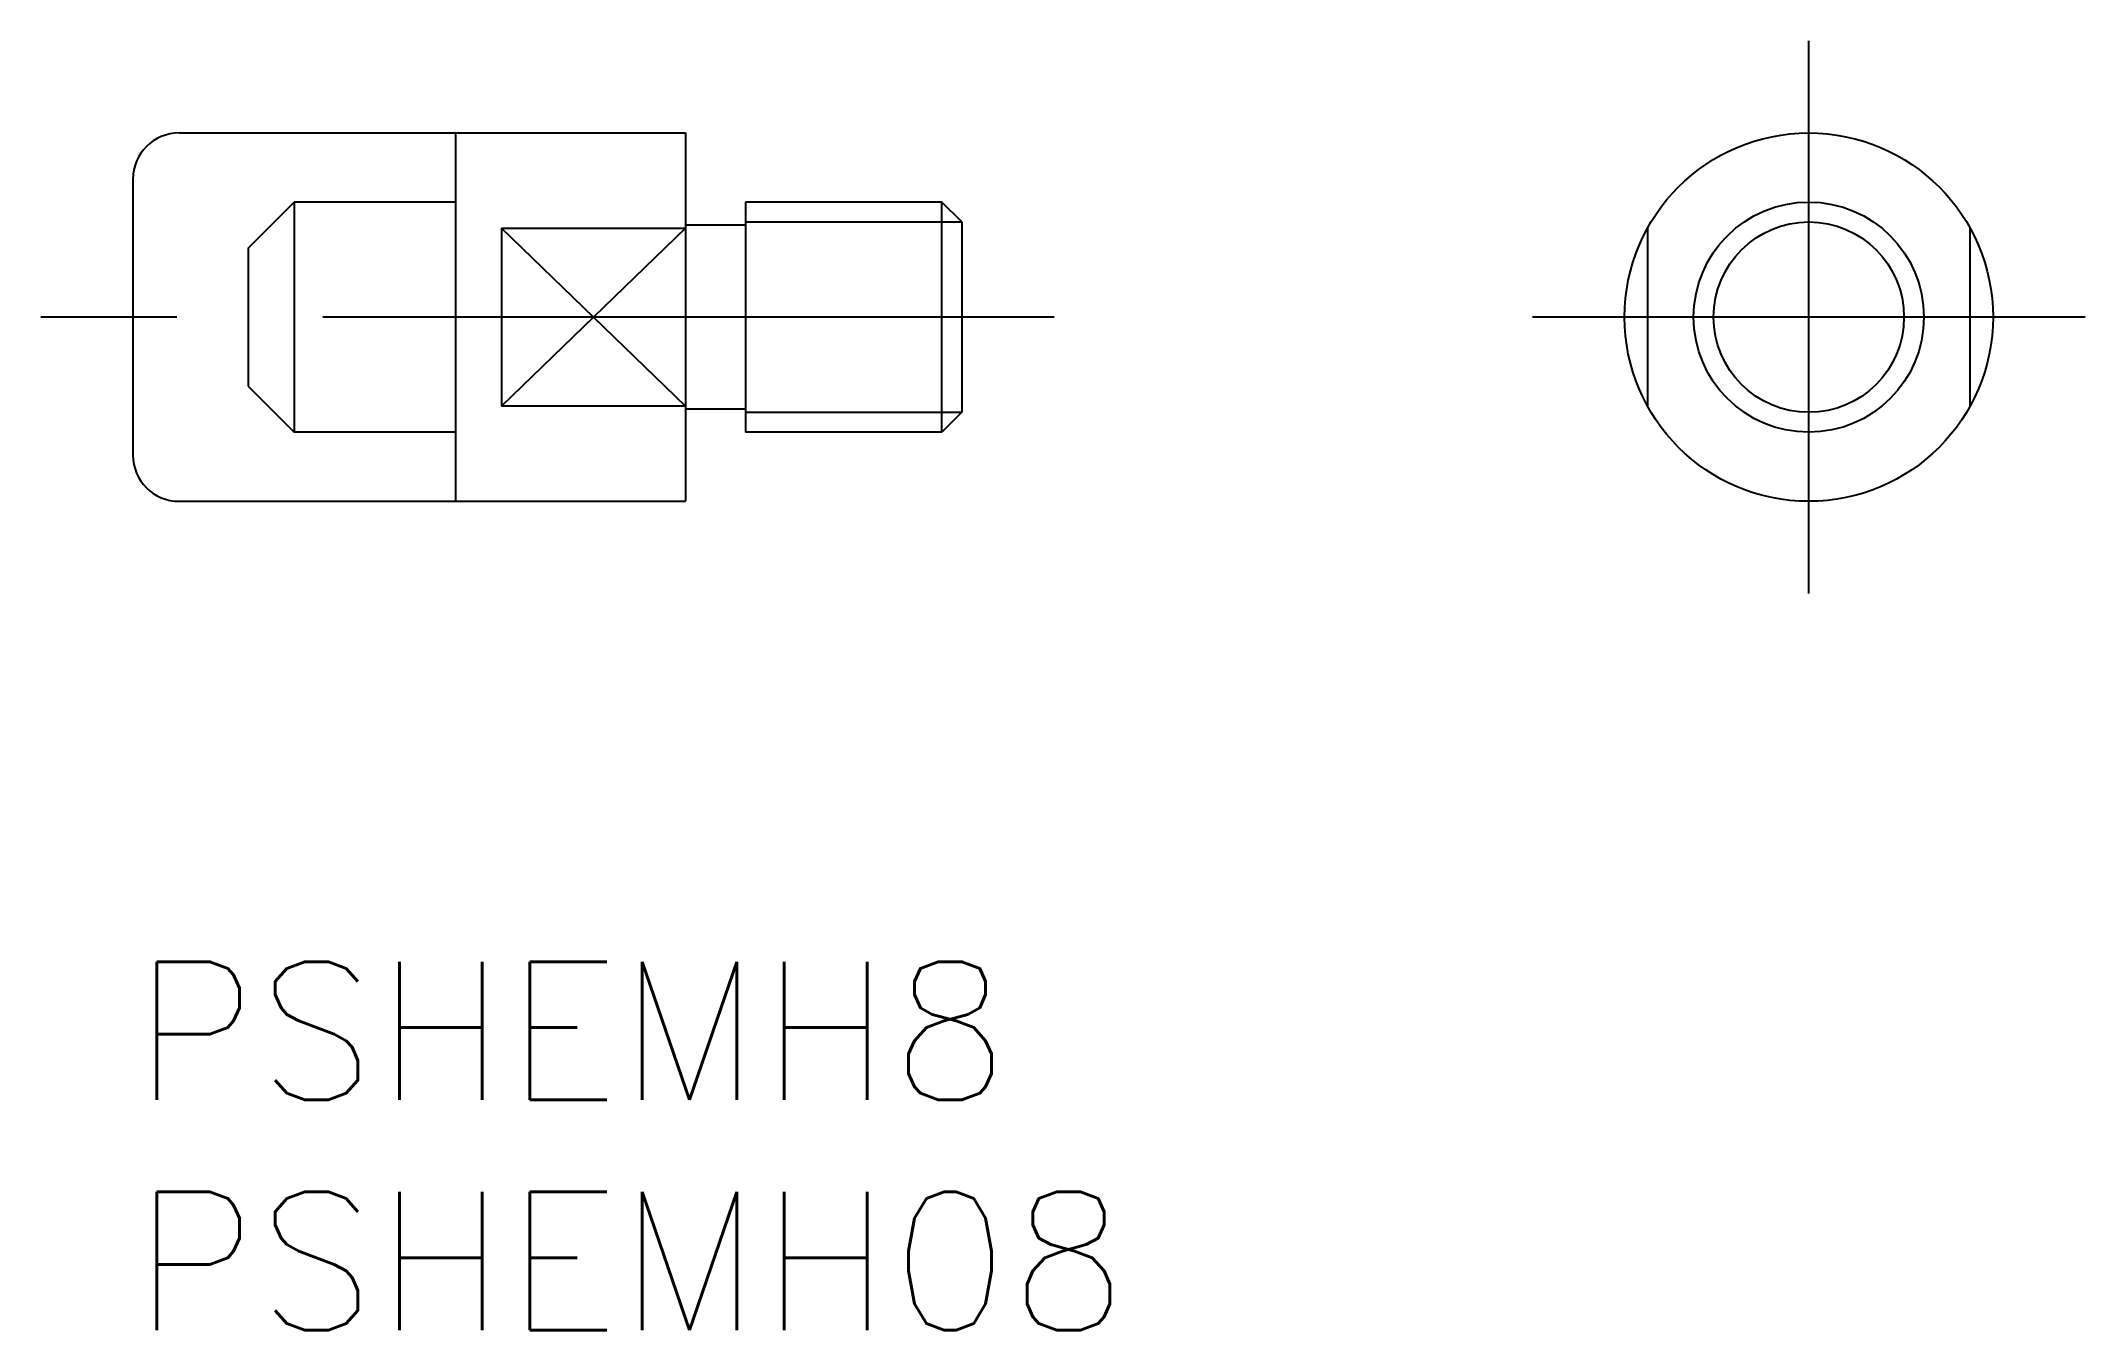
# Model space of a CAD drawing. Extents: x -2 to 42.4, y -8 to 20.
import ezdxf

# ---------------------------------------------------------------- set-up
doc = ezdxf.new("R2010")
doc.units = 0
doc.header["$LTSCALE"] = 0.5
doc.linetypes.add('CENTER', pattern=[50.8, 31.75, -6.35, 6.35, -6.35])
doc.linetypes.add('DASHED', pattern=[19.05, 12.7, -6.35])
for name, color, linetype in [('MSM_CENTER', 1, 'CENTER'), ('MSM_CONTINUOUS', 7, 'CONTINUOUS'), ('MSM_DASHED', 4, 'DASHED'), ('MSM_NARROW', 5, 'CONTINUOUS'), ('MSM_PART_NUMBER', 7, 'CONTINUOUS')]:
    doc.layers.add(name, color=color, linetype=linetype)
doc.styles.get("Standard").update_dxf_attribs({"font": 'txt.shx', "height": 3, "bigfont": 'bigfont.shx'})

# ---------------------------------------------------------------- blocks, each defined once
blk = doc.blocks.new('*U3')
at = {"layer": 'MSM_PART_NUMBER'}
blk.add_text('PSHEMH8', height=3, dxfattribs=at).set_placement((0, -3))
blk = doc.blocks.new('*U4')
at = {"layer": 'MSM_PART_NUMBER'}
blk.add_text('PSHEMH08', height=3, dxfattribs=at).set_placement((0, -8))

msp = doc.modelspace()

# ---------------------------------------------------------------- linework, layer by layer
at = {"layer": 'MSM_CENTER'}
for p, q in [((36.389, 8), (36.389, 20)), ((20, 14), (-2, 14)), ((42.389, 14), (30.389, 14))]:
    msp.add_line(p, q, dxfattribs=at)
at = {"layer": 'MSM_CONTINUOUS'}
for p, q in [((1, 18), (12, 18)), ((7, 18), (7, 10)), ((12, 18), (12, 10)), ((0, 17), (0, 11)), ((17.567, 16.5), (13.3, 16.5)), ((13.3, 16.5), (13.3, 11.5)), ((18, 16.067), (17.567, 16.5)), ((17.567, 11.5), (17.567, 16.5)), ((13.3, 16), (12, 16)), ((18, 16.067), (18, 11.933)), ((8, 15.936), (8, 12.064)), ((8, 15.936), (12, 15.936)), ((32.889, 15.936), (32.889, 12.064)), ((39.889, 15.936), (39.889, 12.064)), ((12, 12.064), (8, 12.064)), ((13.3, 12), (12, 12)), ((18, 11.933), (17.567, 11.5)), ((17.567, 11.5), (13.3, 11.5)), ((1, 10), (12, 10))]:
    msp.add_line(p, q, dxfattribs=at)
for radius in [4, 2.5]:
    msp.add_circle((36.389, 14), radius, dxfattribs=at)
for centre, start, end in [((1, 17), 90, 180), ((1, 11), 180, 270)]:
    msp.add_arc(centre, 1, start, end, dxfattribs=at)
at = {"layer": 'MSM_DASHED'}
for p, q in [((2.5, 15.5), (3.5, 16.5)), ((7, 16.5), (3.5, 16.5)), ((3.5, 16.5), (3.5, 11.5)), ((2.5, 15.5), (2.5, 12.5)), ((2.5, 12.5), (3.5, 11.5)), ((7, 11.5), (3.5, 11.5))]:
    msp.add_line(p, q, dxfattribs=at)
at = {"layer": 'MSM_NARROW'}
for p, q in [((13.3, 16.067), (18, 16.067)), ((8, 15.936), (12, 12.064)), ((12, 15.936), (8, 12.064)), ((13.3, 11.933), (18, 11.933))]:
    msp.add_line(p, q, dxfattribs=at)
msp.add_circle((36.389, 14), 2.067, dxfattribs=at)

# ---------------------------------------------------------------- block references
at = {"layer": 'MSM_CONTINUOUS'}
for name in ['*U3', '*U4']:
    msp.add_blockref(name, (0, 0), dxfattribs=at)

doc.saveas('drawing.dxf')
